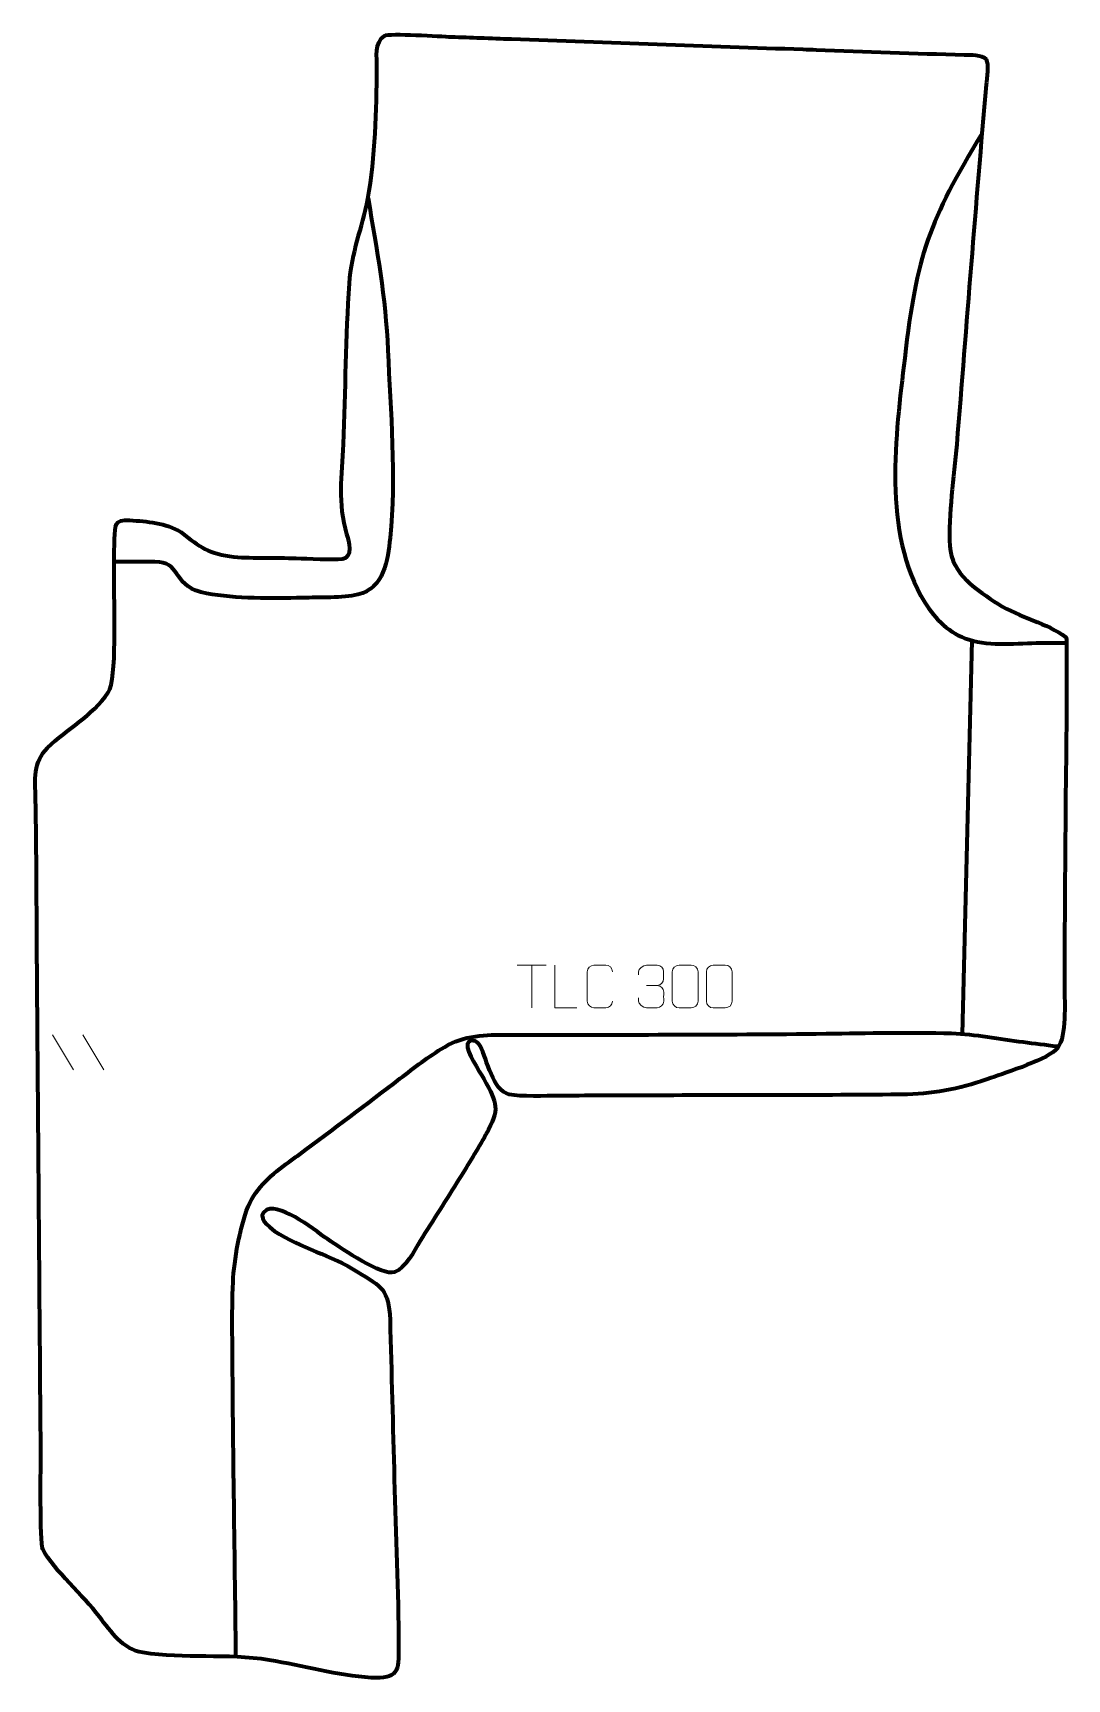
# Model space of a CAD drawing. Header units: millimetres. Extents: x 1053 to 1660, y 35 to 1001.
import ezdxf

# ---------------------------------------------------------------- set-up
doc = ezdxf.new("R2010")
doc.units = ezdxf.units.MM
doc.header["$MEASUREMENT"] = 0
doc.layers.add('layer 1', color=7, linetype='Continuous', plot=False)
doc.layers.add('layer 2', color=7, linetype='Continuous')
doc.layers.add('layer 3', color=7, linetype='Continuous')

msp = doc.modelspace()

# ---------------------------------------------------------------- linework, layer by layer
at = {"layer": 'layer 1', "color": 250, "lineweight": 9}
for points in [[(1337.0695, 453.8254), (1337.0695, 453.8254), (1354.0567, 453.8254), (1354.0567, 453.8254)], [(1345.5633, 428.8954), (1345.5633, 428.8954), (1345.5633, 453.8489), (1345.5633, 453.8489)], [(1412.9082, 441.9194), (1412.9082, 441.9194), (1419.1046, 441.9194), (1419.1046, 441.9194)], [(1064.5174, 412.9552), (1064.5174, 412.9552), (1076.8817, 392.4109), (1076.8817, 392.4109)], [(1082.2473, 412.9552), (1082.2473, 412.9552), (1094.6116, 392.4109), (1094.6116, 392.4109)]]:
    msp.add_open_spline(points, degree=3, dxfattribs=at)
for points, knots in [([(1372.0376, 428.8953), (1372.0376, 428.8953), (1359.0885, 428.8953), (1359.0885, 428.8953), (1359.0885, 428.8953), (1359.0885, 428.8953), (1359.0885, 453.8489), (1359.0885, 453.8489)], [0, 0, 0, 0, 0.33333333, 0.33333333, 0.33333333, 0.33333333, 1, 1, 1, 1]), ([(1392.9861, 432.7131), (1392.8463, 430.3897), (1391.1691, 428.9101), (1389.0214, 428.8993), (1389.0214, 428.8993), (1386.6895, 428.8997), (1384.3576, 428.8997), (1382.0261, 428.8993), (1382.0261, 428.8993), (1380.1011, 428.7939), (1378.129, 430.6784), (1378.1402, 432.6957), (1378.1402, 432.6957), (1378.1406, 438.4658), (1378.1406, 444.2355), (1378.1402, 450.0048), (1378.1402, 450.0048), (1378.1444, 452.1429), (1379.8911, 453.8621), (1382.0435, 453.8486), (1382.0435, 453.8486), (1384.3692, 453.8486), (1386.6953, 453.8486), (1389.0214, 453.8486), (1389.0214, 453.8486), (1390.968, 453.8841), (1392.9594, 452.3926), (1392.9861, 449.955)], [0, 0, 0, 0, 0.125, 0.125, 0.125, 0.125, 0.25, 0.25, 0.25, 0.25, 0.375, 0.375, 0.375, 0.375, 0.5, 0.5, 0.5, 0.5, 0.625, 0.625, 0.625, 0.625, 0.75, 0.75, 0.75, 0.75, 1, 1, 1, 1]), ([(1408.1985, 448.1646), (1408.1985, 448.1646), (1408.1985, 450.0218), (1408.1985, 450.0218), (1408.1985, 450.0218), (1408.1842, 451.7637), (1410.8487, 453.8818), (1412.9078, 453.8591), (1412.9078, 453.8591), (1414.9719, 453.8591), (1417.0359, 453.8591), (1419.0996, 453.8591), (1419.0996, 453.8591), (1421.2941, 453.8679), (1422.8924, 452.0211), (1422.9368, 450.109), (1422.9368, 450.109), (1422.9364, 448.6739), (1422.9364, 447.2388), (1422.9368, 445.8033), (1422.9368, 445.8033), (1422.8882, 444.1498), (1421.2856, 441.9198), (1419.0873, 441.9298), (1419.0873, 441.9298), (1421.291, 441.9186), (1422.899, 440.1154), (1422.953, 438.0559), (1422.953, 438.0559), (1422.9526, 436.2712), (1422.9526, 434.4865), (1422.953, 432.7014), (1422.953, 432.7014), (1422.9631, 430.64), (1420.9082, 428.8769), (1419.0873, 428.885), (1419.0873, 428.885), (1417.022, 428.8853), (1414.9568, 428.8853), (1412.8912, 428.885), (1412.8912, 428.885), (1410.7226, 428.8965), (1408.1916, 431.2967), (1408.173, 432.7585), (1408.173, 432.7585), (1408.173, 432.7585), (1408.173, 434.6671), (1408.173, 434.6671)], [0, 0, 0, 0, 0.07692308, 0.07692308, 0.07692308, 0.07692308, 0.15384615, 0.15384615, 0.15384615, 0.15384615, 0.23076923, 0.23076923, 0.23076923, 0.23076923, 0.30769231, 0.30769231, 0.30769231, 0.30769231, 0.38461538, 0.38461538, 0.38461538, 0.38461538, 0.46153846, 0.46153846, 0.46153846, 0.46153846, 0.53846154, 0.53846154, 0.53846154, 0.53846154, 0.61538462, 0.61538462, 0.61538462, 0.61538462, 0.69230769, 0.69230769, 0.69230769, 0.69230769, 0.76923077, 0.76923077, 0.76923077, 0.76923077, 0.84615385, 0.84615385, 0.84615385, 0.84615385, 1, 1, 1, 1]), ([(1431.9824, 453.8714), (1434.3485, 453.8714), (1436.715, 453.8714), (1439.0815, 453.8714), (1439.0815, 453.8714), (1441.062, 453.907), (1443.088, 452.4127), (1443.1151, 449.9706), (1443.1151, 449.9706), (1443.1147, 444.2132), (1443.1147, 438.4554), (1443.1151, 432.6972), (1443.1151, 432.6972), (1442.973, 430.3696), (1441.2666, 428.8873), (1439.0815, 428.8765), (1439.0815, 428.8765), (1436.7091, 428.8769), (1434.3367, 428.8769), (1431.9647, 428.8765), (1431.9647, 428.8765), (1430.0062, 428.7709), (1427.9998, 430.6588), (1428.0112, 432.6798), (1428.0112, 432.6798), (1428.0116, 438.4604), (1428.0116, 444.2407), (1428.0112, 450.0205), (1428.0112, 450.0205), (1428.0155, 452.1625), (1429.7926, 453.885), (1431.9824, 453.8714)], [0, 0, 0, 0, 0.11111111, 0.11111111, 0.11111111, 0.11111111, 0.22222222, 0.22222222, 0.22222222, 0.22222222, 0.33333333, 0.33333333, 0.33333333, 0.33333333, 0.44444444, 0.44444444, 0.44444444, 0.44444444, 0.55555556, 0.55555556, 0.55555556, 0.55555556, 0.66666667, 0.66666667, 0.66666667, 0.66666667, 0.77777778, 0.77777778, 0.77777778, 0.77777778, 1, 1, 1, 1]), ([(1451.9824, 453.8714), (1454.3485, 453.8714), (1456.715, 453.8714), (1459.0815, 453.8714), (1459.0815, 453.8714), (1461.062, 453.907), (1463.088, 452.4127), (1463.1151, 449.9706), (1463.1151, 449.9706), (1463.1147, 444.2132), (1463.1147, 438.4554), (1463.1151, 432.6972), (1463.1151, 432.6972), (1462.973, 430.3696), (1461.2666, 428.8873), (1459.0815, 428.8765), (1459.0815, 428.8765), (1456.7091, 428.8769), (1454.3367, 428.8769), (1451.9647, 428.8765), (1451.9647, 428.8765), (1450.0062, 428.7709), (1447.9998, 430.6588), (1448.0112, 432.6798), (1448.0112, 432.6798), (1448.0116, 438.4604), (1448.0116, 444.2407), (1448.0112, 450.0205), (1448.0112, 450.0205), (1448.0155, 452.1625), (1449.7926, 453.885), (1451.9824, 453.8714)], [0, 0, 0, 0, 0.11111111, 0.11111111, 0.11111111, 0.11111111, 0.22222222, 0.22222222, 0.22222222, 0.22222222, 0.33333333, 0.33333333, 0.33333333, 0.33333333, 0.44444444, 0.44444444, 0.44444444, 0.44444444, 0.55555556, 0.55555556, 0.55555556, 0.55555556, 0.66666667, 0.66666667, 0.66666667, 0.66666667, 0.77777778, 0.77777778, 0.77777778, 0.77777778, 1, 1, 1, 1])]:
    msp.add_open_spline(points, degree=3, knots=knots, dxfattribs=at)
at = {"layer": 'layer 2', "color": 142, "lineweight": 158}
for points, knots in [([(1609.7803, 941.9382), (1578.4843, 890.0344), (1571.3765, 870.8007), (1564.3246, 809.9477), (1564.3246, 809.9477), (1558.9914, 764.3978), (1550.9058, 707.895), (1576.1493, 666.6747), (1576.1493, 666.6747), (1582.2734, 656.6747), (1590.6247, 648.4452), (1601.9749, 644.7906), (1601.9749, 644.7906), (1615.0181, 640.8233), (1630.5317, 642.8101), (1644.0635, 642.9554), (1644.0635, 642.9554), (1649.1204, 642.9906), (1654.1763, 642.9806), (1659.2331, 642.9529)], [0, 0, 0, 0, 0.16666667, 0.16666667, 0.16666667, 0.16666667, 0.33333333, 0.33333333, 0.33333333, 0.33333333, 0.5, 0.5, 0.5, 0.5, 0.66666667, 0.66666667, 0.66666667, 0.66666667, 1, 1, 1, 1]), ([(1249.5601, 903.7878), (1254.7063, 873.3466), (1259.8558, 845.5642), (1261.169, 814.5134), (1261.169, 814.5134), (1262.6881, 779.4419), (1266.1896, 739.2681), (1262.4844, 704.5957), (1262.4844, 704.5957), (1261.0225, 691.2312), (1258.9723, 675.0379), (1243.5904, 671.2699), (1243.5904, 671.2699), (1234.8638, 669.1322), (1220.4893, 669.6331), (1211.0263, 669.3366), (1211.0263, 669.3366), (1193.4006, 668.8126), (1172.13, 668.7768), (1154.8325, 671.8771), (1154.8325, 671.8771), (1135.031, 675.4263), (1139.8649, 689.1995), (1127.2792, 690.2109), (1127.2792, 690.2109), (1120.1996, 690.78), (1110.9737, 690.4056), (1103.6687, 690.4414), (1103.6687, 690.4414), (1102.7331, 690.4459), (1101.7981, 690.4538), (1100.8627, 690.4626)], [0, 0, 0, 0, 0.11111111, 0.11111111, 0.11111111, 0.11111111, 0.22222222, 0.22222222, 0.22222222, 0.22222222, 0.33333333, 0.33333333, 0.33333333, 0.33333333, 0.44444444, 0.44444444, 0.44444444, 0.44444444, 0.55555556, 0.55555556, 0.55555556, 0.55555556, 0.66666667, 0.66666667, 0.66666667, 0.66666667, 0.77777778, 0.77777778, 0.77777778, 0.77777778, 1, 1, 1, 1]), ([(1172.0661, 48.5629), (1171.367, 112.1033), (1170.3149, 175.7439), (1169.9369, 239.2735), (1169.9369, 239.2735), (1169.8798, 248.8445), (1169.929, 258.379), (1170.3616, 267.9427), (1170.3616, 267.9427), (1170.9839, 281.1978), (1174.4129, 299.9882), (1179.2409, 312.3287), (1179.2409, 312.3287), (1184.4009, 324.1186), (1193.1608, 331.1361), (1203.2729, 338.5843), (1203.2729, 338.5843), (1205.3398, 340.0674), (1207.4041, 341.5405), (1209.4536, 343.0485), (1209.4536, 343.0485), (1229.1475, 357.7194), (1248.8602, 372.3465), (1268.2969, 387.3594), (1268.2969, 387.3594), (1276.6812, 393.8478), (1285.2603, 400.3663), (1294.3304, 405.8668), (1294.3304, 405.8668), (1305.7227, 412.7078), (1318.7987, 413.146), (1331.702, 413.048), (1331.702, 413.048), (1332.6501, 413.0394), (1333.5962, 413.0359), (1334.5443, 413.0345), (1334.5443, 413.0345), (1364.8421, 413.179), (1395.1409, 413.0591), (1425.439, 413.1318), (1425.439, 413.1318), (1456.362, 413.2138), (1487.2831, 413.368), (1518.2043, 413.729), (1518.2043, 413.729), (1542.7656, 414.0176), (1567.2842, 414.7046), (1591.8472, 413.9222), (1591.8472, 413.9222), (1605.6993, 413.4678), (1619.9818, 410.59), (1633.7724, 408.8376), (1633.7724, 408.8376), (1640.4264, 408.0059), (1647.0803, 407.1725), (1653.7341, 406.3393), (1653.7341, 406.3393), (1653.7341, 406.3393), (1654.6847, 406.2203), (1654.6847, 406.2203)], [0, 0, 0, 0, 0.0625, 0.0625, 0.0625, 0.0625, 0.125, 0.125, 0.125, 0.125, 0.1875, 0.1875, 0.1875, 0.1875, 0.25, 0.25, 0.25, 0.25, 0.3125, 0.3125, 0.3125, 0.3125, 0.375, 0.375, 0.375, 0.375, 0.4375, 0.4375, 0.4375, 0.4375, 0.5, 0.5, 0.5, 0.5, 0.5625, 0.5625, 0.5625, 0.5625, 0.625, 0.625, 0.625, 0.625, 0.6875, 0.6875, 0.6875, 0.6875, 0.75, 0.75, 0.75, 0.75, 0.8125, 0.8125, 0.8125, 0.8125, 0.875, 0.875, 0.875, 0.875, 1, 1, 1, 1])]:
    msp.add_open_spline(points, degree=3, knots=knots, dxfattribs=at)
msp.add_open_spline([(1603.7455, 644.3663), (1603.7455, 644.3663), (1598.0395, 413.3141), (1598.0395, 413.3141)], degree=3, dxfattribs=at)
at = {"layer": 'layer 3', "color": 242, "lineweight": 158}
msp.add_open_spline([(1409.2835, 377.4726), (1461.4796, 377.6714), (1513.8659, 377.4272), (1566.0361, 378.0788), (1566.0361, 378.0788), (1582.4077, 378.3918), (1599.7791, 382.1726), (1615.1318, 387.7746), (1615.1318, 387.7746), (1623.5908, 390.842), (1649.3707, 398.9879), (1654.1235, 405.4037), (1654.1235, 405.4037), (1659.359, 412.471), (1658.0622, 431.9364), (1658.0534, 440.9002), (1658.0534, 440.9002), (1658.0225, 472.1702), (1658.3661, 503.516), (1658.5606, 534.7925), (1658.5606, 534.7925), (1658.8079, 569.8321), (1659.5743, 605.1844), (1659.2357, 640.1851), (1659.2357, 640.1851), (1659.2245, 641.3554), (1659.4754, 645.3074), (1658.7672, 646.2249), (1658.7672, 646.2249), (1647.947, 654.5415), (1631.6274, 657.7273), (1619.2292, 665.7217), (1619.2292, 665.7217), (1606.8108, 673.7491), (1591.7669, 683.3164), (1590.7839, 699.5976), (1590.7839, 699.5976), (1589.7498, 718.3938), (1593.2923, 740.1988), (1594.8386, 759.2449), (1594.8386, 759.2449), (1600.5428, 829.5177), (1605.9135, 899.9711), (1612.093, 970.1886), (1612.093, 970.1886), (1612.4107, 973.799), (1613.9578, 982.466), (1612.0357, 985.2064), (1612.0357, 985.2064), (1609.9715, 988.1492), (1602.6444, 987.7317), (1599.3002, 987.8218), (1599.3002, 987.8218), (1570.3666, 988.6007), (1541.2554, 989.7713), (1512.3095, 990.7723), (1512.3095, 990.7723), (1509.7628, 990.8604), (1507.216, 990.9497), (1504.6694, 991.0398), (1504.6694, 991.0398), (1447.6602, 993.0666), (1390.6512, 995.0933), (1333.6421, 997.12), (1333.6421, 997.12), (1327.5908, 997.3351), (1321.5395, 997.5503), (1315.4883, 997.7654), (1315.4883, 997.7654), (1309.7555, 997.9692), (1304.0228, 998.1729), (1298.29, 998.3768), (1298.29, 998.3768), (1292.6332, 998.6135), (1261.902, 1000.6526), (1259.1604, 999.0352), (1259.1604, 999.0352), (1253.2849, 994.9228), (1254.7626, 986.2901), (1254.7397, 980.0668), (1254.7397, 980.0668), (1254.6439, 955.4822), (1253.7125, 927.5721), (1249.5001, 903.3972), (1249.5001, 903.3972), (1245.9344, 885.7241), (1239.9855, 872.2948), (1238.6148, 853.6473), (1238.6148, 853.6473), (1236.488, 822.4486), (1236.4893, 790.7234), (1235.1519, 759.3875), (1235.1519, 759.3875), (1234.2486, 740.8121), (1231.793, 724.9321), (1237.1502, 706.6381), (1237.1502, 706.6381), (1238.3892, 702.4072), (1241.1812, 693.3485), (1234.6056, 692.2943), (1234.6056, 692.2943), (1229.0197, 691.3987), (1214.0239, 692.3401), (1207.4429, 692.5773), (1207.4429, 692.5773), (1195.5422, 692.9295), (1182.5347, 692.4248), (1170.8369, 693.3671), (1170.8369, 693.3671), (1156.5458, 694.8397), (1150.7873, 699.2365), (1139.9162, 707.7638), (1139.9162, 707.7638), (1131.0217, 713.4666), (1119.9901, 714.0885), (1109.6784, 714.8513), (1109.6784, 714.8513), (1100.6624, 715.2994), (1101.3285, 712.0917), (1100.9144, 703.7986), (1100.9144, 703.7986), (1100.469, 694.8784), (1100.794, 685.1223), (1100.6764, 676.0284), (1100.6764, 676.0284), (1100.6619, 664.1166), (1102.3305, 621.9888), (1097.197, 613.8062), (1097.197, 613.8062), (1087.5807, 599.8671), (1073.3774, 592.598), (1061.5972, 581.3361), (1061.5972, 581.3361), (1052.9888, 573.1065), (1054.3035, 562.4704), (1054.5182, 551.5768), (1054.5182, 551.5768), (1055.1463, 519.7262), (1055.118, 487.5903), (1055.3686, 455.7069), (1055.3686, 455.7069), (1055.4162, 449.6469), (1055.4638, 443.5869), (1055.5115, 437.5269), (1055.5115, 437.5269), (1055.5616, 431.1479), (1055.6117, 424.769), (1055.6618, 418.39), (1055.6618, 418.39), (1055.9126, 386.4952), (1056.1632, 354.6003), (1056.4138, 322.7055), (1056.4138, 322.7055), (1056.5141, 309.9476), (1056.6144, 297.1896), (1056.7147, 284.4317), (1056.7147, 284.4317), (1057.0154, 246.1579), (1057.3162, 207.8841), (1057.6171, 169.6103), (1057.6171, 169.6103), (1057.6275, 161.2208), (1056.9618, 115.4114), (1058.7183, 111.3583), (1058.7183, 111.3583), (1065.8696, 98.3469), (1082.5215, 84.3083), (1092.0485, 71.6627), (1092.0485, 71.6627), (1098.9553, 62.4952), (1105.4795, 52.8186), (1117.5208, 50.6539), (1117.5208, 50.6539), (1142.2382, 46.7426), (1166.423, 50.3585), (1191.6245, 46.2498), (1191.6245, 46.2498), (1210.9402, 43.0334), (1231.9987, 37.15), (1251.3848, 35.9676), (1251.3848, 35.9676), (1266.9612, 35.1572), (1267.5831, 39.3909), (1267.51, 54.2438), (1267.51, 54.2438), (1267.3312, 86.7778), (1265.8774, 119.7605), (1264.9687, 152.3337), (1264.9687, 152.3337), (1264.1006, 183.5366), (1263.268, 214.7407), (1262.4447, 245.945), (1262.4447, 245.945), (1261.5744, 264.0178), (1257.9641, 264.9245), (1243.353, 274.0863), (1243.353, 274.0863), (1227.8819, 283.7873), (1210.2602, 287.6126), (1194.7792, 297.9524), (1194.7792, 297.9524), (1191.33, 300.3358), (1183.5132, 306.5354), (1190.0151, 310.3724), (1190.0151, 310.3724), (1199.4978, 314.2839), (1219.4932, 297.2118), (1227.5582, 291.9778), (1227.5582, 291.9778), (1234.1216, 287.7183), (1258.0184, 271.2601), (1265.0602, 273.8127), (1265.0602, 273.8127), (1271.518, 276.1535), (1276.7128, 286.3916), (1280.0658, 292.1049), (1280.0658, 292.1049), (1287.7398, 304.3267), (1295.4819, 316.3448), (1303.0809, 328.6481), (1303.0809, 328.6481), (1308.4118, 337.279), (1313.8736, 345.7464), (1318.7063, 354.6637), (1318.7063, 354.6637), (1326.8119, 369.8715), (1325.7122, 372.386), (1317.4197, 387.1951), (1317.4197, 387.1951), (1314.9318, 391.6382), (1307.0229, 402.9158), (1307.8544, 407.6695), (1307.8544, 407.6695), (1308.8486, 410.8474), (1313.5569, 409.9964), (1315.3761, 406.4671), (1315.3761, 406.4671), (1319.4385, 398.201), (1322.4579, 380.5057), (1332.3861, 378.0983), (1332.3861, 378.0983), (1338.8499, 376.531), (1354.0392, 377.2582), (1361.4872, 377.2868), (1361.4872, 377.2868), (1377.4192, 377.3479), (1393.3514, 377.4106), (1409.2835, 377.4726)], degree=3, knots=[0, 0, 0, 0, 0.01587302, 0.01587302, 0.01587302, 0.01587302, 0.03174603, 0.03174603, 0.03174603, 0.03174603, 0.04761905, 0.04761905, 0.04761905, 0.04761905, 0.06349206, 0.06349206, 0.06349206, 0.06349206, 0.07936508, 0.07936508, 0.07936508, 0.07936508, 0.0952381, 0.0952381, 0.0952381, 0.0952381, 0.11111111, 0.11111111, 0.11111111, 0.11111111, 0.12698413, 0.12698413, 0.12698413, 0.12698413, 0.14285714, 0.14285714, 0.14285714, 0.14285714, 0.15873016, 0.15873016, 0.15873016, 0.15873016, 0.17460317, 0.17460317, 0.17460317, 0.17460317, 0.19047619, 0.19047619, 0.19047619, 0.19047619, 0.20634921, 0.20634921, 0.20634921, 0.20634921, 0.22222222, 0.22222222, 0.22222222, 0.22222222, 0.23809524, 0.23809524, 0.23809524, 0.23809524, 0.25396825, 0.25396825, 0.25396825, 0.25396825, 0.26984127, 0.26984127, 0.26984127, 0.26984127, 0.28571429, 0.28571429, 0.28571429, 0.28571429, 0.3015873, 0.3015873, 0.3015873, 0.3015873, 0.31746032, 0.31746032, 0.31746032, 0.31746032, 0.33333333, 0.33333333, 0.33333333, 0.33333333, 0.34920635, 0.34920635, 0.34920635, 0.34920635, 0.36507937, 0.36507937, 0.36507937, 0.36507937, 0.38095238, 0.38095238, 0.38095238, 0.38095238, 0.3968254, 0.3968254, 0.3968254, 0.3968254, 0.41269841, 0.41269841, 0.41269841, 0.41269841, 0.42857143, 0.42857143, 0.42857143, 0.42857143, 0.44444444, 0.44444444, 0.44444444, 0.44444444, 0.46031746, 0.46031746, 0.46031746, 0.46031746, 0.47619048, 0.47619048, 0.47619048, 0.47619048, 0.49206349, 0.49206349, 0.49206349, 0.49206349, 0.50793651, 0.50793651, 0.50793651, 0.50793651, 0.52380952, 0.52380952, 0.52380952, 0.52380952, 0.53968254, 0.53968254, 0.53968254, 0.53968254, 0.55555556, 0.55555556, 0.55555556, 0.55555556, 0.57142857, 0.57142857, 0.57142857, 0.57142857, 0.58730159, 0.58730159, 0.58730159, 0.58730159, 0.6031746, 0.6031746, 0.6031746, 0.6031746, 0.61904762, 0.61904762, 0.61904762, 0.61904762, 0.63492063, 0.63492063, 0.63492063, 0.63492063, 0.65079365, 0.65079365, 0.65079365, 0.65079365, 0.66666667, 0.66666667, 0.66666667, 0.66666667, 0.68253968, 0.68253968, 0.68253968, 0.68253968, 0.6984127, 0.6984127, 0.6984127, 0.6984127, 0.71428571, 0.71428571, 0.71428571, 0.71428571, 0.73015873, 0.73015873, 0.73015873, 0.73015873, 0.74603175, 0.74603175, 0.74603175, 0.74603175, 0.76190476, 0.76190476, 0.76190476, 0.76190476, 0.77777778, 0.77777778, 0.77777778, 0.77777778, 0.79365079, 0.79365079, 0.79365079, 0.79365079, 0.80952381, 0.80952381, 0.80952381, 0.80952381, 0.82539683, 0.82539683, 0.82539683, 0.82539683, 0.84126984, 0.84126984, 0.84126984, 0.84126984, 0.85714286, 0.85714286, 0.85714286, 0.85714286, 0.87301587, 0.87301587, 0.87301587, 0.87301587, 0.88888889, 0.88888889, 0.88888889, 0.88888889, 0.9047619, 0.9047619, 0.9047619, 0.9047619, 0.92063492, 0.92063492, 0.92063492, 0.92063492, 0.93650794, 0.93650794, 0.93650794, 0.93650794, 0.95238095, 0.95238095, 0.95238095, 0.95238095, 0.96825397, 0.96825397, 0.96825397, 0.96825397, 1, 1, 1, 1], dxfattribs=at)

doc.saveas('drawing.dxf')
